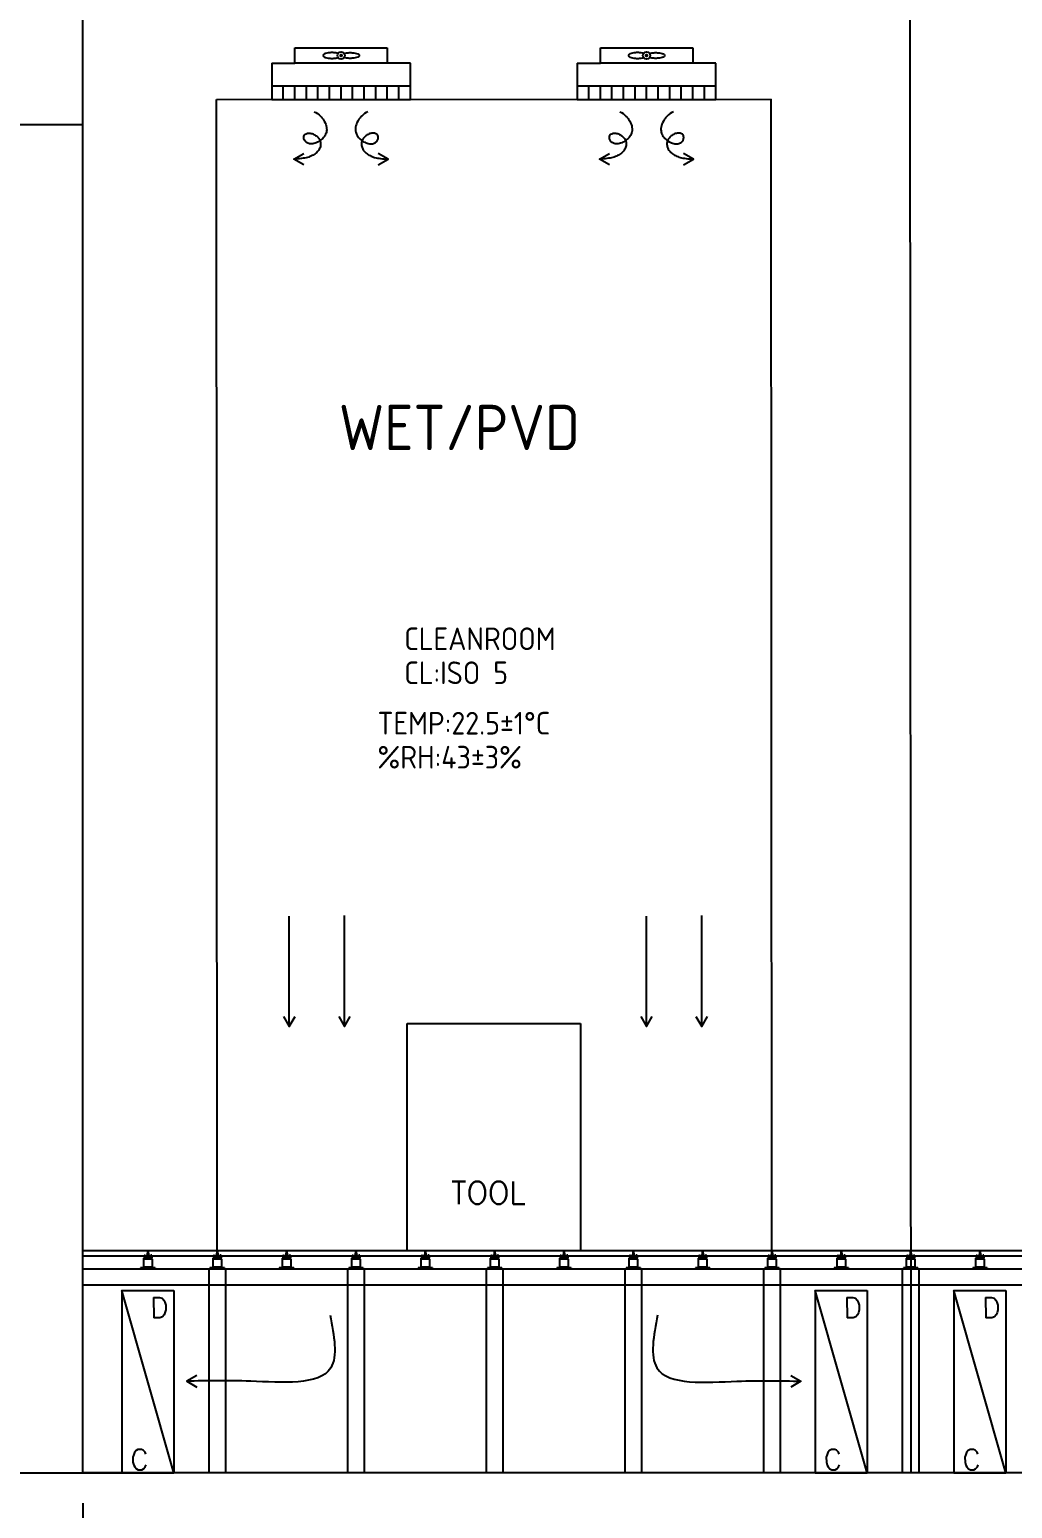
# Model space of a CAD drawing. Header units: millimetres. Extents: x -4 to 727, y 2288 to 2890.
# Drawn here: x 132 to 229.6, y 2411.8 to 2558.6 of the extents above; entities that cross this region are included whole.
import ezdxf
from ezdxf.enums import TextEntityAlignment as Align

# ---------------------------------------------------------------- set-up
doc = ezdxf.new("R2010")
doc.units = ezdxf.units.MM
for name, color, linetype in [('A-DETL-01', 1, 'Continuous'), ('M-CEQPM-MAU', 22, 'Continuous'), ('M-EQPM-TXT', 4, 'Continuous'), ('M-HVAC-CMDUCT', 150, 'Continuous'), ('txt', 2, 'Continuous')]:
    doc.layers.add(name, color=color, linetype=linetype)
doc.styles.add('AA-TXT', font='isocp.shx', dxfattribs={"bigfont": 'chineset.shx'})
doc.styles.add('STDTEXT', font='simplex.shx', dxfattribs={"bigfont": 'china.shx'})
doc.dimstyles.new('10-dim', dxfattribs={"dimscale": 10, "dimtxt": 0.25, "dimasz": 0.1, "dimexe": 0.1, "dimexo": 0.1, "dimgap": 0.05, "dimtad": 1, "dimdec": 0, "dimlfac": 100, "dimdsep": 46, "dimtxsty": 'AA-TXT', "dimblk": 'DOT', "dimcen": 2, "dimclrd": 256, "dimclre": 256, "dimclrt": 256, "dimazin": 0, "dimtfac": 1, "dimtdec": 0, "dimtix": 1, "dimtmove": 2, "dimatfit": 3, "dimldrblk": 'CIR', "dimfxl": 1, "dimtvp": 1, "dimtolj": 1, "dimtzin": 0, "dimarcsym": 0})

# ---------------------------------------------------------------- blocks, each defined once
blk = doc.blocks.new('_DOT')
at = {"color": 0, "linetype": 'ByBlock'}
blk.add_line((-0.5, 0), (-1, 0), dxfattribs=at)
at = {"color": 0, "linetype": 'ByBlock', "const_width": 0.5}
blk.add_lwpolyline([(-0.25, 0, 1), (0.25, 0, 1)], format="xyb", close=True, dxfattribs=at)
blk = doc.blocks.new('*D12')
at = {"layer": 'DEFPOINTS', "color": 0, "transparency": 16777216}
for p in [(137.27, 2415.3), (577.45, 2415.3), (577.45, 2404.34)]:
    blk.add_point(p, dxfattribs=at)
at = {"layer": 'txt', "lineweight": -2, "transparency": 16777216}
for p, q in [((137.27, 2412.3), (137.27, 2401.34)), ((577.45, 2412.3), (577.45, 2401.34)), ((140.27, 2404.34), (574.45, 2404.34))]:
    blk.add_line(p, q, dxfattribs=at)
at = {"layer": 'txt', "lineweight": -2, "transparency": 16777216, "xscale": 3, "yscale": 3, "zscale": 3, "rotation": 180}
blk.add_blockref('_DOT', (137.27, 2404.34), dxfattribs=at)
at = {"layer": 'txt', "lineweight": -2, "transparency": 16777216, "xscale": 3, "yscale": 3, "zscale": 3}
blk.add_blockref('_DOT', (577.45, 2404.34), dxfattribs=at)
at = {"layer": 'txt', "transparency": 16777216, "insert": (357.36, 2408.59), "char_height": 7.5, "attachment_point": 5, "style": 'AA-TXT'}
blk.add_mtext('\\A1;{\\fArial|b0|i0|c0|p34;FAB', dxfattribs=at)
blk = doc.blocks.new('CIR')
at = {"color": 0}
blk.add_line((1, 0), (-1, 0), dxfattribs=at)
at = {"color": 3}
blk.add_circle((0, 0), 0.5, dxfattribs=at)
blk = doc.blocks.new('*D13')
at = {"layer": 'DEFPOINTS', "color": 0, "transparency": 16777216}
for p in [(29.58, 2415.3), (137.27, 2415.3), (29.58, 2404.34)]:
    blk.add_point(p, dxfattribs=at)
at = {"layer": 'txt', "lineweight": -2, "transparency": 16777216}
for p, q in [((29.58, 2412.3), (29.58, 2401.34)), ((137.27, 2412.3), (137.27, 2401.34)), ((134.27, 2404.34), (32.58, 2404.34))]:
    blk.add_line(p, q, dxfattribs=at)
at = {"layer": 'txt', "lineweight": -2, "transparency": 16777216, "xscale": 3, "yscale": 3, "zscale": 3, "rotation": 180}
blk.add_blockref('_DOT', (29.58, 2404.34), dxfattribs=at)
at = {"layer": 'txt', "lineweight": -2, "transparency": 16777216, "xscale": 3, "yscale": 3, "zscale": 3}
blk.add_blockref('_DOT', (137.27, 2404.34), dxfattribs=at)
at = {"layer": 'txt', "transparency": 16777216, "insert": (83.42, 2408.73), "char_height": 7.5, "attachment_point": 5, "style": 'AA-TXT'}
blk.add_mtext('\\A1;{\\fArial|b0|i0|c0|p34;SUPPORT}', dxfattribs=at)

msp = doc.modelspace()

# ---------------------------------------------------------------- linework, layer by layer
at = {"layer": 'A-DETL-01', "linetype": 'Continuous'}
for p, q in [((29.584, 2549.146), (137.266, 2549.146)), ((29.584, 2415.304), (145.04, 2415.304))]:
    msp.add_line(p, q, dxfattribs=at)
msp.add_lwpolyline([(577.451, 2858.821), (577.451, 2415.304), (137.266, 2415.304), (137.266, 2858.821)], close=True, dxfattribs=at)
at = {"layer": 'M-CEQPM-MAU'}
for p, q in [((219.347, 2606.492), (219.478, 2415.304)), ((169.472, 2437.426), (169.472, 2459.926)), ((169.472, 2459.926), (186.695, 2459.926)), ((186.695, 2459.926), (186.695, 2437.426))]:
    msp.add_line(p, q, dxfattribs=at)
at = {"layer": 'M-CEQPM-MAU', "ltscale": 0.1}
for p, q in [((158.325, 2555.229), (158.325, 2556.759)), ((158.325, 2556.759), (167.505, 2556.759)), ((167.505, 2556.759), (167.505, 2555.229)), ((188.662, 2555.229), (188.662, 2556.759)), ((188.662, 2556.759), (197.842, 2556.759)), ((197.842, 2556.759), (197.842, 2555.229)), ((156.03, 2555.229), (158.325, 2555.229)), ((156.03, 2555.229), (156.03, 2551.629)), ((167.505, 2555.229), (158.325, 2555.229)), ((169.8, 2555.229), (167.505, 2555.229)), ((169.8, 2551.629), (169.8, 2555.229)), ((186.367, 2555.229), (188.662, 2555.229)), ((186.367, 2555.229), (186.367, 2551.629)), ((197.842, 2555.229), (188.662, 2555.229)), ((200.137, 2555.229), (197.842, 2555.229)), ((200.137, 2551.629), (200.137, 2555.229)), ((156.03, 2552.979), (169.8, 2552.979)), ((157.177, 2551.629), (157.177, 2552.979)), ((158.325, 2551.629), (158.325, 2552.979)), ((159.472, 2551.629), (159.472, 2552.979)), ((160.62, 2551.629), (160.62, 2552.979)), ((161.767, 2551.629), (161.767, 2552.979)), ((162.915, 2551.629), (162.915, 2552.979)), ((164.062, 2551.629), (164.062, 2552.979)), ((165.21, 2551.629), (165.21, 2552.979)), ((166.357, 2551.629), (166.357, 2552.979)), ((167.505, 2551.629), (167.505, 2552.979)), ((168.652, 2551.629), (168.652, 2552.979)), ((186.367, 2552.979), (200.137, 2552.979)), ((187.514, 2551.629), (187.514, 2552.979)), ((188.662, 2551.629), (188.662, 2552.979)), ((189.809, 2551.629), (189.809, 2552.979)), ((190.957, 2551.629), (190.957, 2552.979)), ((192.104, 2551.629), (192.104, 2552.979)), ((193.252, 2551.629), (193.252, 2552.979)), ((194.399, 2551.629), (194.399, 2552.979)), ((195.547, 2551.629), (195.547, 2552.979)), ((196.694, 2551.629), (196.694, 2552.979)), ((197.842, 2551.629), (197.842, 2552.979)), ((198.989, 2551.629), (198.989, 2552.979)), ((150.543, 2551.628), (205.623, 2551.665)), ((150.62, 2437.444), (150.543, 2551.628)), ((156.03, 2551.629), (169.8, 2551.629)), ((186.367, 2551.629), (200.137, 2551.629)), ((205.7, 2437.444), (205.623, 2551.665)), ((137.266, 2437.38), (577.451, 2437.459)), ((577.451, 2436.886), (137.266, 2436.807)), ((144.131, 2436.635), (143.338, 2436.635)), ((143.338, 2436.513), (143.338, 2436.635)), ((143.36, 2436.929), (143.434, 2436.929)), ((143.36, 2436.929), (143.36, 2436.635)), ((143.434, 2436.929), (143.434, 2436.869)), ((143.688, 2436.869), (143.434, 2436.869)), ((143.735, 2437.444), (143.643, 2436.869)), ((143.691, 2436.929), (143.677, 2436.635)), ((143.778, 2436.929), (143.691, 2436.929)), ((143.735, 2437.444), (143.827, 2436.869)), ((143.778, 2436.929), (143.793, 2436.635)), ((144.036, 2436.869), (143.781, 2436.869)), ((144.036, 2436.929), (144.036, 2436.869)), ((144.109, 2436.929), (144.036, 2436.929)), ((144.109, 2436.929), (144.109, 2436.635)), ((144.131, 2436.513), (144.131, 2436.635)), ((151.016, 2436.635), (150.223, 2436.635)), ((150.223, 2436.513), (150.223, 2436.635)), ((150.245, 2436.929), (150.319, 2436.929)), ((150.245, 2436.929), (150.245, 2436.635)), ((150.319, 2436.929), (150.319, 2436.869)), ((150.573, 2436.869), (150.319, 2436.869)), ((150.62, 2437.444), (150.528, 2436.869)), ((150.576, 2436.929), (150.562, 2436.635)), ((150.663, 2436.929), (150.576, 2436.929)), ((150.62, 2437.444), (150.712, 2436.869)), ((150.663, 2436.929), (150.678, 2436.635)), ((150.921, 2436.869), (150.666, 2436.869)), ((150.921, 2436.929), (150.921, 2436.869)), ((150.994, 2436.929), (150.921, 2436.929)), ((150.994, 2436.929), (150.994, 2436.635)), ((151.016, 2436.513), (151.016, 2436.635)), ((157.901, 2436.635), (157.108, 2436.635)), ((157.108, 2436.513), (157.108, 2436.635)), ((157.13, 2436.929), (157.204, 2436.929)), ((157.13, 2436.929), (157.13, 2436.635)), ((157.204, 2436.929), (157.204, 2436.869)), ((157.458, 2436.869), (157.204, 2436.869)), ((157.505, 2437.444), (157.413, 2436.869)), ((157.461, 2436.929), (157.447, 2436.635)), ((157.548, 2436.929), (157.461, 2436.929)), ((157.505, 2437.444), (157.597, 2436.869)), ((157.548, 2436.929), (157.563, 2436.635)), ((157.806, 2436.869), (157.551, 2436.869)), ((157.806, 2436.929), (157.806, 2436.869)), ((157.879, 2436.929), (157.806, 2436.929)), ((157.879, 2436.929), (157.879, 2436.635)), ((157.901, 2436.513), (157.901, 2436.635)), ((164.786, 2436.635), (163.993, 2436.635)), ((163.993, 2436.513), (163.993, 2436.635)), ((164.015, 2436.929), (164.089, 2436.929)), ((164.015, 2436.929), (164.015, 2436.635)), ((164.089, 2436.929), (164.089, 2436.869)), ((164.343, 2436.869), (164.089, 2436.869)), ((164.39, 2437.444), (164.298, 2436.869)), ((164.346, 2436.929), (164.332, 2436.635)), ((164.433, 2436.929), (164.346, 2436.929)), ((164.39, 2437.444), (164.482, 2436.869)), ((164.433, 2436.929), (164.448, 2436.635)), ((164.691, 2436.869), (164.436, 2436.869)), ((164.691, 2436.929), (164.691, 2436.869)), ((164.764, 2436.929), (164.691, 2436.929)), ((164.764, 2436.929), (164.764, 2436.635)), ((164.786, 2436.513), (164.786, 2436.635)), ((171.671, 2436.635), (170.878, 2436.635)), ((170.878, 2436.513), (170.878, 2436.635)), ((170.9, 2436.929), (170.974, 2436.929)), ((170.9, 2436.929), (170.9, 2436.635)), ((170.974, 2436.929), (170.974, 2436.869)), ((171.228, 2436.869), (170.974, 2436.869)), ((171.275, 2437.444), (171.183, 2436.869)), ((171.231, 2436.929), (171.217, 2436.635)), ((171.318, 2436.929), (171.231, 2436.929)), ((171.275, 2437.444), (171.367, 2436.869)), ((171.318, 2436.929), (171.333, 2436.635)), ((171.576, 2436.869), (171.321, 2436.869)), ((171.576, 2436.929), (171.576, 2436.869)), ((171.649, 2436.929), (171.576, 2436.929)), ((171.649, 2436.929), (171.649, 2436.635)), ((171.671, 2436.513), (171.671, 2436.635)), ((178.556, 2436.635), (177.763, 2436.635)), ((177.763, 2436.513), (177.763, 2436.635)), ((177.785, 2436.929), (177.859, 2436.929)), ((177.785, 2436.929), (177.785, 2436.635)), ((177.859, 2436.929), (177.859, 2436.869)), ((178.113, 2436.869), (177.859, 2436.869)), ((178.16, 2437.444), (178.068, 2436.869)), ((178.116, 2436.929), (178.102, 2436.635)), ((178.203, 2436.929), (178.116, 2436.929)), ((178.16, 2437.444), (178.252, 2436.869)), ((178.203, 2436.929), (178.218, 2436.635)), ((178.461, 2436.869), (178.206, 2436.869)), ((178.461, 2436.929), (178.461, 2436.869)), ((178.534, 2436.929), (178.461, 2436.929)), ((178.534, 2436.929), (178.534, 2436.635)), ((178.556, 2436.513), (178.556, 2436.635)), ((185.441, 2436.635), (184.648, 2436.635)), ((184.648, 2436.513), (184.648, 2436.635)), ((184.67, 2436.929), (184.744, 2436.929)), ((184.67, 2436.929), (184.67, 2436.635)), ((184.744, 2436.929), (184.744, 2436.869)), ((184.998, 2436.869), (184.744, 2436.869)), ((185.045, 2437.444), (184.953, 2436.869)), ((185.001, 2436.929), (184.987, 2436.635)), ((185.088, 2436.929), (185.001, 2436.929)), ((185.045, 2437.444), (185.137, 2436.869)), ((185.088, 2436.929), (185.103, 2436.635)), ((185.346, 2436.869), (185.091, 2436.869)), ((185.346, 2436.929), (185.346, 2436.869)), ((185.419, 2436.929), (185.346, 2436.929)), ((185.419, 2436.929), (185.419, 2436.635)), ((185.441, 2436.513), (185.441, 2436.635)), ((192.326, 2436.635), (191.533, 2436.635)), ((191.533, 2436.513), (191.533, 2436.635)), ((191.555, 2436.929), (191.629, 2436.929)), ((191.555, 2436.929), (191.555, 2436.635)), ((191.629, 2436.929), (191.629, 2436.869)), ((191.883, 2436.869), (191.629, 2436.869)), ((191.93, 2437.444), (191.838, 2436.869)), ((191.886, 2436.929), (191.872, 2436.635)), ((191.973, 2436.929), (191.886, 2436.929)), ((191.93, 2437.444), (192.022, 2436.869)), ((191.973, 2436.929), (191.988, 2436.635)), ((192.231, 2436.869), (191.976, 2436.869)), ((192.231, 2436.929), (192.231, 2436.869)), ((192.304, 2436.929), (192.231, 2436.929)), ((192.304, 2436.929), (192.304, 2436.635)), ((192.326, 2436.513), (192.326, 2436.635)), ((199.211, 2436.635), (198.418, 2436.635)), ((198.418, 2436.513), (198.418, 2436.635)), ((198.44, 2436.929), (198.514, 2436.929)), ((198.44, 2436.929), (198.44, 2436.635)), ((198.514, 2436.929), (198.514, 2436.869)), ((198.768, 2436.869), (198.514, 2436.869)), ((198.815, 2437.444), (198.723, 2436.869)), ((198.771, 2436.929), (198.757, 2436.635)), ((198.858, 2436.929), (198.771, 2436.929)), ((198.815, 2437.444), (198.907, 2436.869)), ((198.858, 2436.929), (198.873, 2436.635)), ((199.116, 2436.869), (198.861, 2436.869)), ((199.116, 2436.929), (199.116, 2436.869)), ((199.189, 2436.929), (199.116, 2436.929)), ((199.189, 2436.929), (199.189, 2436.635)), ((199.211, 2436.513), (199.211, 2436.635)), ((206.096, 2436.635), (205.303, 2436.635)), ((205.303, 2436.513), (205.303, 2436.635)), ((205.325, 2436.929), (205.399, 2436.929)), ((205.325, 2436.929), (205.325, 2436.635)), ((205.399, 2436.929), (205.399, 2436.869)), ((205.653, 2436.869), (205.399, 2436.869)), ((205.7, 2437.444), (205.608, 2436.869)), ((205.656, 2436.929), (205.642, 2436.635)), ((205.743, 2436.929), (205.656, 2436.929)), ((205.7, 2437.444), (205.792, 2436.869)), ((205.743, 2436.929), (205.758, 2436.635)), ((206.001, 2436.869), (205.746, 2436.869)), ((206.001, 2436.929), (206.001, 2436.869)), ((206.074, 2436.929), (206.001, 2436.929)), ((206.074, 2436.929), (206.074, 2436.635)), ((206.096, 2436.513), (206.096, 2436.635)), ((212.981, 2436.635), (212.188, 2436.635)), ((212.188, 2436.513), (212.188, 2436.635)), ((212.21, 2436.929), (212.284, 2436.929)), ((212.21, 2436.929), (212.21, 2436.635)), ((212.284, 2436.929), (212.284, 2436.869)), ((212.538, 2436.869), (212.284, 2436.869)), ((212.585, 2437.444), (212.493, 2436.869)), ((212.541, 2436.929), (212.527, 2436.635)), ((212.628, 2436.929), (212.541, 2436.929)), ((212.585, 2437.444), (212.677, 2436.869)), ((212.628, 2436.929), (212.643, 2436.635)), ((212.886, 2436.869), (212.631, 2436.869)), ((212.886, 2436.929), (212.886, 2436.869)), ((212.959, 2436.929), (212.886, 2436.929)), ((212.959, 2436.929), (212.959, 2436.635)), ((212.981, 2436.513), (212.981, 2436.635)), ((219.866, 2436.635), (219.073, 2436.635)), ((219.073, 2436.513), (219.073, 2436.635)), ((219.095, 2436.929), (219.169, 2436.929)), ((219.095, 2436.929), (219.095, 2436.635)), ((219.169, 2436.929), (219.169, 2436.869)), ((219.423, 2436.869), (219.169, 2436.869)), ((219.47, 2437.444), (219.378, 2436.869)), ((219.426, 2436.929), (219.412, 2436.635)), ((219.513, 2436.929), (219.426, 2436.929)), ((219.47, 2437.444), (219.562, 2436.869)), ((219.513, 2436.929), (219.528, 2436.635)), ((219.771, 2436.869), (219.516, 2436.869)), ((219.771, 2436.929), (219.771, 2436.869)), ((219.844, 2436.929), (219.771, 2436.929)), ((219.844, 2436.929), (219.844, 2436.635)), ((219.866, 2436.513), (219.866, 2436.635)), ((226.751, 2436.635), (225.958, 2436.635)), ((225.958, 2436.513), (225.958, 2436.635)), ((226.751, 2436.635), (225.958, 2436.635)), ((225.958, 2436.513), (225.958, 2436.635)), ((225.98, 2436.929), (226.054, 2436.929)), ((225.98, 2436.929), (225.98, 2436.635)), ((225.98, 2436.929), (226.054, 2436.929)), ((225.98, 2436.929), (225.98, 2436.635)), ((226.054, 2436.929), (226.054, 2436.869)), ((226.054, 2436.929), (226.054, 2436.869)), ((226.308, 2436.869), (226.054, 2436.869)), ((226.308, 2436.869), (226.054, 2436.869)), ((226.355, 2437.444), (226.263, 2436.869)), ((226.355, 2437.444), (226.263, 2436.869)), ((226.311, 2436.929), (226.297, 2436.635)), ((226.311, 2436.929), (226.297, 2436.635)), ((226.398, 2436.929), (226.311, 2436.929)), ((226.398, 2436.929), (226.311, 2436.929)), ((226.355, 2437.444), (226.447, 2436.869)), ((226.355, 2437.444), (226.447, 2436.869)), ((226.398, 2436.929), (226.413, 2436.635)), ((226.398, 2436.929), (226.413, 2436.635)), ((226.656, 2436.869), (226.401, 2436.869)), ((226.656, 2436.869), (226.401, 2436.869)), ((226.656, 2436.929), (226.656, 2436.869)), ((226.729, 2436.929), (226.656, 2436.929)), ((226.656, 2436.929), (226.656, 2436.869)), ((226.729, 2436.929), (226.656, 2436.929)), ((226.729, 2436.929), (226.729, 2436.635)), ((226.729, 2436.929), (226.729, 2436.635)), ((226.751, 2436.513), (226.751, 2436.635)), ((226.751, 2436.513), (226.751, 2436.635)), ((144.455, 2435.678), (143.015, 2435.678)), ((143.015, 2435.678), (143.015, 2435.561)), ((144.455, 2435.561), (143.015, 2435.561)), ((143.303, 2436.513), (143.303, 2435.752)), ((144.167, 2436.513), (143.303, 2436.513)), ((143.303, 2435.752), (144.167, 2435.752)), ((143.35, 2435.752), (143.35, 2435.682)), ((144.12, 2435.752), (144.12, 2435.678)), ((144.167, 2436.513), (144.167, 2435.752)), ((144.455, 2435.678), (144.455, 2435.561)), ((151.34, 2435.678), (149.9, 2435.678)), ((149.9, 2435.678), (149.9, 2435.561)), ((151.34, 2435.561), (149.9, 2435.561)), ((150.188, 2436.513), (150.188, 2435.752)), ((151.052, 2436.513), (150.188, 2436.513)), ((150.188, 2435.752), (151.052, 2435.752)), ((150.235, 2435.752), (150.235, 2435.682)), ((151.005, 2435.752), (151.005, 2435.678)), ((151.052, 2436.513), (151.052, 2435.752)), ((151.34, 2435.678), (151.34, 2435.561)), ((158.225, 2435.678), (156.785, 2435.678)), ((156.785, 2435.678), (156.785, 2435.561)), ((158.225, 2435.561), (156.785, 2435.561)), ((157.073, 2436.513), (157.073, 2435.752)), ((157.937, 2436.513), (157.073, 2436.513)), ((157.073, 2435.752), (157.937, 2435.752)), ((157.12, 2435.752), (157.12, 2435.682)), ((157.89, 2435.752), (157.89, 2435.678)), ((157.937, 2436.513), (157.937, 2435.752)), ((158.225, 2435.678), (158.225, 2435.561)), ((165.11, 2435.678), (163.67, 2435.678)), ((163.67, 2435.678), (163.67, 2435.561)), ((165.11, 2435.561), (163.67, 2435.561)), ((163.958, 2436.513), (163.958, 2435.752)), ((164.822, 2436.513), (163.958, 2436.513)), ((163.958, 2435.752), (164.822, 2435.752)), ((164.005, 2435.752), (164.005, 2435.682)), ((164.775, 2435.752), (164.775, 2435.678)), ((164.822, 2436.513), (164.822, 2435.752)), ((165.11, 2435.678), (165.11, 2435.561)), ((171.995, 2435.678), (170.555, 2435.678)), ((170.555, 2435.678), (170.555, 2435.561)), ((171.995, 2435.561), (170.555, 2435.561)), ((170.843, 2436.513), (170.843, 2435.752)), ((171.707, 2436.513), (170.843, 2436.513)), ((170.843, 2435.752), (171.707, 2435.752)), ((170.89, 2435.752), (170.89, 2435.682)), ((171.66, 2435.752), (171.66, 2435.678)), ((171.707, 2436.513), (171.707, 2435.752)), ((171.995, 2435.678), (171.995, 2435.561)), ((178.88, 2435.678), (177.44, 2435.678)), ((177.44, 2435.678), (177.44, 2435.561)), ((178.88, 2435.561), (177.44, 2435.561)), ((177.728, 2436.513), (177.728, 2435.752)), ((178.592, 2436.513), (177.728, 2436.513)), ((177.728, 2435.752), (178.592, 2435.752)), ((177.775, 2435.752), (177.775, 2435.682)), ((178.545, 2435.752), (178.545, 2435.678)), ((178.592, 2436.513), (178.592, 2435.752)), ((178.88, 2435.678), (178.88, 2435.561)), ((185.765, 2435.678), (184.325, 2435.678)), ((184.325, 2435.678), (184.325, 2435.561)), ((185.765, 2435.561), (184.325, 2435.561)), ((184.613, 2436.513), (184.613, 2435.752)), ((185.477, 2436.513), (184.613, 2436.513)), ((184.613, 2435.752), (185.477, 2435.752)), ((184.66, 2435.752), (184.66, 2435.682)), ((185.43, 2435.752), (185.43, 2435.678)), ((185.477, 2436.513), (185.477, 2435.752)), ((185.765, 2435.678), (185.765, 2435.561)), ((192.65, 2435.678), (191.21, 2435.678)), ((191.21, 2435.678), (191.21, 2435.561)), ((192.65, 2435.561), (191.21, 2435.561)), ((191.498, 2436.513), (191.498, 2435.752)), ((192.362, 2436.513), (191.498, 2436.513)), ((191.498, 2435.752), (192.362, 2435.752)), ((191.545, 2435.752), (191.545, 2435.682)), ((192.315, 2435.752), (192.315, 2435.678)), ((192.362, 2436.513), (192.362, 2435.752)), ((192.65, 2435.678), (192.65, 2435.561)), ((199.535, 2435.678), (198.095, 2435.678)), ((198.095, 2435.678), (198.095, 2435.561)), ((199.535, 2435.561), (198.095, 2435.561)), ((198.383, 2436.513), (198.383, 2435.752)), ((199.247, 2436.513), (198.383, 2436.513)), ((198.383, 2435.752), (199.247, 2435.752)), ((198.43, 2435.752), (198.43, 2435.682)), ((199.2, 2435.752), (199.2, 2435.678)), ((199.247, 2436.513), (199.247, 2435.752)), ((199.535, 2435.678), (199.535, 2435.561)), ((206.42, 2435.678), (204.98, 2435.678)), ((204.98, 2435.678), (204.98, 2435.561)), ((206.42, 2435.561), (204.98, 2435.561)), ((205.268, 2436.513), (205.268, 2435.752)), ((206.132, 2436.513), (205.268, 2436.513)), ((205.268, 2435.752), (206.132, 2435.752)), ((205.315, 2435.752), (205.315, 2435.682)), ((206.085, 2435.752), (206.085, 2435.678)), ((206.132, 2436.513), (206.132, 2435.752)), ((206.42, 2435.678), (206.42, 2435.561)), ((213.305, 2435.678), (211.865, 2435.678)), ((211.865, 2435.678), (211.865, 2435.561)), ((213.305, 2435.561), (211.865, 2435.561)), ((212.153, 2436.513), (212.153, 2435.752)), ((213.017, 2436.513), (212.153, 2436.513)), ((212.153, 2435.752), (213.017, 2435.752)), ((212.2, 2435.752), (212.2, 2435.682)), ((212.97, 2435.752), (212.97, 2435.678)), ((213.017, 2436.513), (213.017, 2435.752)), ((213.305, 2435.678), (213.305, 2435.561)), ((220.19, 2435.678), (218.75, 2435.678)), ((218.75, 2435.678), (218.75, 2435.561)), ((220.19, 2435.561), (218.75, 2435.561)), ((219.038, 2436.513), (219.038, 2435.752)), ((219.902, 2436.513), (219.038, 2436.513)), ((219.038, 2435.752), (219.902, 2435.752)), ((219.085, 2435.752), (219.085, 2435.682)), ((219.855, 2435.752), (219.855, 2435.678)), ((219.902, 2436.513), (219.902, 2435.752)), ((220.19, 2435.678), (220.19, 2435.561)), ((227.075, 2435.678), (225.635, 2435.678)), ((225.635, 2435.678), (225.635, 2435.561)), ((227.075, 2435.678), (225.635, 2435.678)), ((225.635, 2435.678), (225.635, 2435.561)), ((227.075, 2435.561), (225.635, 2435.561)), ((227.075, 2435.561), (225.635, 2435.561)), ((225.923, 2436.513), (225.923, 2435.752)), ((226.787, 2436.513), (225.923, 2436.513)), ((225.923, 2436.513), (225.923, 2435.752)), ((226.787, 2436.513), (225.923, 2436.513)), ((225.923, 2435.752), (226.787, 2435.752)), ((225.923, 2435.752), (226.787, 2435.752)), ((225.97, 2435.752), (225.97, 2435.682)), ((225.97, 2435.752), (225.97, 2435.682)), ((226.74, 2435.752), (226.74, 2435.678)), ((226.74, 2435.752), (226.74, 2435.678)), ((226.787, 2436.513), (226.787, 2435.752)), ((226.787, 2436.513), (226.787, 2435.752)), ((227.075, 2435.678), (227.075, 2435.561)), ((227.075, 2435.678), (227.075, 2435.561))]:
    msp.add_line(p, q, dxfattribs=at)
at = {"layer": 'M-CEQPM-MAU', "color": 4}
for p, q in [((141.152, 2433.408), (141.152, 2415.304)), ((210.002, 2433.408), (210.002, 2415.304)), ((223.772, 2433.408), (223.772, 2415.304)), ((141.152, 2415.304), (146.318, 2415.304)), ((210.002, 2415.304), (215.168, 2415.304)), ((223.772, 2415.304), (228.938, 2415.304))]:
    msp.add_line(p, q, dxfattribs=at)
at = {"layer": 'M-CEQPM-MAU', "ltscale": 0.1}
for points in [[(162.622, 2556.204, 0.0396595), (162.381, 2556.255, 0.0326137), (162.013, 2556.279, 0.0326137), (161.645, 2556.255, 0.0440874), (161.378, 2556.196, 0.0867213), (161.158, 2556.081, 0.233651), (161.115, 2555.994, 0.233651), (161.158, 2555.908, 0.0867213), (161.378, 2555.793, 0.0440874), (161.645, 2555.734, 0.0326137), (162.013, 2555.71, 0.0326137), (162.381, 2555.734, 0.0396595), (162.622, 2555.785)], [(163.208, 2556.204, -0.0396595), (163.448, 2556.255, -0.0326137), (163.817, 2556.279, -0.0326137), (164.185, 2556.255, -0.0440874), (164.452, 2556.196, -0.0867213), (164.672, 2556.081, -0.233651), (164.715, 2555.994, -0.233651), (164.672, 2555.908, -0.0867213), (164.452, 2555.793, -0.0440874), (164.185, 2555.734, -0.0326137), (163.817, 2555.71, -0.0326137), (163.448, 2555.734, -0.0396595), (163.208, 2555.785)], [(192.959, 2556.204, 0.0396595), (192.718, 2556.255, 0.0326137), (192.35, 2556.279, 0.0326137), (191.981, 2556.255, 0.0440874), (191.715, 2556.196, 0.0867213), (191.494, 2556.081, 0.233651), (191.452, 2555.994, 0.233651), (191.494, 2555.908, 0.0867213), (191.715, 2555.793, 0.0440874), (191.981, 2555.734, 0.0326137), (192.35, 2555.71, 0.0326137), (192.718, 2555.734, 0.0396595), (192.959, 2555.785)], [(193.545, 2556.204, -0.0396595), (193.785, 2556.255, -0.0326137), (194.154, 2556.279, -0.0326137), (194.522, 2556.255, -0.0440874), (194.789, 2556.196, -0.0867213), (195.009, 2556.081, -0.233651), (195.052, 2555.994, -0.233651), (195.009, 2555.908, -0.0867213), (194.789, 2555.793, -0.0440874), (194.522, 2555.734, -0.0326137), (194.154, 2555.71, -0.0326137), (193.785, 2555.734, -0.0396595), (193.545, 2555.785)]]:
    msp.add_lwpolyline(points, format="xyb", dxfattribs=at)
at = {"layer": 'M-CEQPM-MAU', "ltscale": 0.1, "const_width": 0.18}
for points in [[(163.005, 2555.994, -1), (162.825, 2555.994, -1)], [(193.342, 2555.994, -1), (193.162, 2555.994, -1)]]:
    msp.add_lwpolyline(points, format="xyb", close=True, dxfattribs=at)
at = {"layer": 'M-CEQPM-MAU', "ltscale": 0.1}
msp.add_lwpolyline([(577.451, 2433.941), (137.266, 2433.941), (137.266, 2435.561), (577.451, 2435.561)], dxfattribs=at)
for points in [[(149.81, 2415.304), (149.81, 2435.561), (151.43, 2435.561), (151.43, 2415.304)], [(163.58, 2415.304), (163.58, 2435.561), (165.2, 2435.561), (165.2, 2415.304)], [(177.35, 2415.304), (177.35, 2435.561), (178.97, 2435.561), (178.97, 2415.304)], [(191.12, 2415.304), (191.12, 2435.561), (192.74, 2435.561), (192.74, 2415.304)], [(204.89, 2415.304), (204.89, 2435.561), (206.51, 2435.561), (206.51, 2415.304)], [(218.66, 2415.304), (218.66, 2435.561), (220.28, 2435.561), (220.28, 2415.304)]]:
    msp.add_lwpolyline(points, close=True, dxfattribs=at)
at = {"layer": 'M-CEQPM-MAU', "color": 4}
for points in [[(146.318, 2433.408), (146.318, 2415.304), (141.152, 2433.408)], [(215.168, 2433.408), (215.168, 2415.304), (210.002, 2433.408)], [(228.938, 2433.408), (228.938, 2415.304), (223.772, 2433.408)]]:
    msp.add_lwpolyline(points, close=True, dxfattribs=at)
at = {"layer": 'M-CEQPM-MAU', "ltscale": 0.1}
for centre in [(162.915, 2555.994), (193.252, 2555.994)]:
    msp.add_circle(centre, 0.36, dxfattribs=at)
at = {"layer": 'M-HVAC-CMDUCT'}
for p, q in [((157.776, 2459.624), (157.776, 2470.575)), ((163.253, 2459.624), (163.253, 2470.631)), ((193.245, 2459.624), (193.245, 2470.575)), ((198.723, 2459.624), (198.723, 2470.631))]:
    msp.add_line(p, q, dxfattribs=at)
at = {"layer": 'M-HVAC-CMDUCT', "ltscale": 0.1}
for points in [[(160.246, 2550.394, -0.140241), (160.857, 2549.988, -0.0382317), (161.072, 2549.757), (161.133, 2549.67), (161.24, 2549.487), (161.329, 2549.322), (161.392, 2549.167), (161.436, 2549.021), (161.466, 2548.883), (161.482, 2548.752), (161.486, 2548.627), (161.477, 2548.507), (161.456, 2548.392), (161.423, 2548.281), (161.378, 2548.174), (161.322, 2548.068), (161.255, 2547.965), (161.177, 2547.864), (161.091, 2547.767), (160.997, 2547.675), (160.896, 2547.589), (160.79, 2547.511), (160.679, 2547.441), (160.565, 2547.38), (160.449, 2547.33), (160.332, 2547.29), (160.216, 2547.261), (160.103, 2547.241), (159.994, 2547.232), (159.89, 2547.232), (159.793, 2547.242), (159.705, 2547.26), (159.627, 2547.288), (159.558, 2547.324), (159.492, 2547.364, -0.2820106), (159.224, 2547.886, -0.2221525), (159.345, 2548.171, -0.123311), (159.581, 2548.272), (159.668, 2548.28), (159.761, 2548.282), (159.855, 2548.276), (159.95, 2548.262), (160.043, 2548.238), (160.133, 2548.206), (160.22, 2548.167), (160.304, 2548.121), (160.383, 2548.07), (160.458, 2548.014), (160.529, 2547.955), (160.593, 2547.892), (160.652, 2547.827), (160.705, 2547.759), (160.752, 2547.69), (160.792, 2547.618), (160.825, 2547.544), (160.852, 2547.467), (160.872, 2547.388), (160.884, 2547.306), (160.889, 2547.222), (160.886, 2547.135), (160.875, 2547.047), (160.857, 2546.959), (160.83, 2546.871), (160.796, 2546.783), (160.753, 2546.697), (160.702, 2546.612), (160.642, 2546.53), (160.574, 2546.451), (160.499, 2546.376), (160.418, 2546.304), (160.33, 2546.235), (160.236, 2546.171), (160.138, 2546.11), (160.036, 2546.055), (159.929, 2546.004), (159.817, 2545.957), (159.7, 2545.916), (159.575, 2545.878), (159.441, 2545.845), (159.299, 2545.815), (159.145, 2545.79), (158.979, 2545.767), (158.802, 2545.749), (158.616, 2545.733), (158.426, 2545.719), (158.237, 2545.707)], [(165.579, 2550.394, 0.140241), (164.968, 2549.988, 0.0382317), (164.753, 2549.757), (164.692, 2549.67), (164.585, 2549.487), (164.496, 2549.322), (164.433, 2549.167), (164.389, 2549.021), (164.36, 2548.883), (164.343, 2548.752), (164.339, 2548.627), (164.348, 2548.507), (164.369, 2548.392), (164.402, 2548.281), (164.447, 2548.174), (164.503, 2548.068), (164.57, 2547.965), (164.648, 2547.864), (164.734, 2547.767), (164.828, 2547.675), (164.929, 2547.589), (165.035, 2547.511), (165.146, 2547.441), (165.26, 2547.38), (165.376, 2547.33), (165.493, 2547.29), (165.609, 2547.261), (165.722, 2547.241), (165.831, 2547.232), (165.935, 2547.232), (166.032, 2547.242), (166.12, 2547.26), (166.198, 2547.288), (166.267, 2547.324), (166.333, 2547.364, 0.2820106), (166.602, 2547.886, 0.2221525), (166.48, 2548.171, 0.123311), (166.245, 2548.272), (166.157, 2548.28), (166.065, 2548.282), (165.97, 2548.276), (165.875, 2548.262), (165.782, 2548.238), (165.692, 2548.206), (165.605, 2548.167), (165.521, 2548.121), (165.442, 2548.07), (165.367, 2548.014), (165.297, 2547.955), (165.232, 2547.892), (165.173, 2547.827), (165.12, 2547.759), (165.073, 2547.69), (165.033, 2547.618), (165, 2547.544), (164.973, 2547.467), (164.954, 2547.388), (164.941, 2547.306), (164.937, 2547.222), (164.94, 2547.135), (164.95, 2547.047), (164.969, 2546.959), (164.995, 2546.871), (165.03, 2546.783), (165.072, 2546.697), (165.124, 2546.612), (165.183, 2546.53), (165.251, 2546.451), (165.326, 2546.376), (165.408, 2546.304), (165.495, 2546.235), (165.589, 2546.171), (165.687, 2546.11), (165.79, 2546.055), (165.896, 2546.004), (166.008, 2545.957), (166.126, 2545.916), (166.251, 2545.878), (166.384, 2545.845), (166.527, 2545.815), (166.68, 2545.79), (166.846, 2545.767), (167.023, 2545.749), (167.209, 2545.733), (167.399, 2545.719), (167.588, 2545.707)], [(190.583, 2550.394, -0.140241), (191.194, 2549.988, -0.0382317), (191.409, 2549.757), (191.47, 2549.67), (191.577, 2549.487), (191.666, 2549.322), (191.729, 2549.167), (191.773, 2549.021), (191.802, 2548.883), (191.819, 2548.752), (191.823, 2548.627), (191.814, 2548.507), (191.793, 2548.392), (191.76, 2548.281), (191.715, 2548.174), (191.659, 2548.068), (191.592, 2547.965), (191.514, 2547.864), (191.428, 2547.767), (191.334, 2547.675), (191.233, 2547.589), (191.126, 2547.511), (191.016, 2547.441), (190.902, 2547.38), (190.786, 2547.33), (190.669, 2547.29), (190.553, 2547.261), (190.44, 2547.241), (190.331, 2547.232), (190.227, 2547.232), (190.13, 2547.242), (190.042, 2547.26), (189.964, 2547.288), (189.895, 2547.324), (189.829, 2547.364, -0.2820106), (189.56, 2547.886, -0.2221525), (189.682, 2548.171, -0.123311), (189.917, 2548.272), (190.005, 2548.28), (190.097, 2548.282), (190.192, 2548.276), (190.287, 2548.262), (190.38, 2548.238), (190.47, 2548.206), (190.557, 2548.167), (190.641, 2548.121), (190.72, 2548.07), (190.795, 2548.014), (190.865, 2547.955), (190.93, 2547.892), (190.989, 2547.827), (191.042, 2547.759), (191.089, 2547.69), (191.129, 2547.618), (191.162, 2547.544), (191.189, 2547.467), (191.208, 2547.388), (191.221, 2547.306), (191.225, 2547.222), (191.222, 2547.135), (191.212, 2547.047), (191.193, 2546.959), (191.167, 2546.871), (191.132, 2546.783), (191.09, 2546.697), (191.038, 2546.612), (190.979, 2546.53), (190.911, 2546.451), (190.836, 2546.376), (190.754, 2546.304), (190.667, 2546.235), (190.573, 2546.171), (190.475, 2546.11), (190.372, 2546.055), (190.266, 2546.004), (190.154, 2545.957), (190.036, 2545.916), (189.911, 2545.878), (189.778, 2545.845), (189.635, 2545.815), (189.482, 2545.79), (189.316, 2545.767), (189.139, 2545.749), (188.953, 2545.733), (188.763, 2545.719), (188.574, 2545.707)], [(195.916, 2550.394, 0.140241), (195.305, 2549.988, 0.0382317), (195.09, 2549.757), (195.029, 2549.67), (194.922, 2549.487), (194.833, 2549.322), (194.77, 2549.167), (194.726, 2549.021), (194.696, 2548.883), (194.68, 2548.752), (194.676, 2548.627), (194.685, 2548.507), (194.706, 2548.392), (194.739, 2548.281), (194.784, 2548.174), (194.84, 2548.068), (194.907, 2547.965), (194.985, 2547.864), (195.071, 2547.767), (195.165, 2547.675), (195.266, 2547.589), (195.372, 2547.511), (195.483, 2547.441), (195.597, 2547.38), (195.713, 2547.33), (195.83, 2547.29), (195.946, 2547.261), (196.059, 2547.241), (196.168, 2547.232), (196.272, 2547.232), (196.369, 2547.242), (196.457, 2547.26), (196.535, 2547.288), (196.604, 2547.324), (196.67, 2547.364, 0.2820106), (196.938, 2547.886, 0.2221525), (196.817, 2548.171, 0.123311), (196.581, 2548.272), (196.494, 2548.28), (196.401, 2548.282), (196.307, 2548.276), (196.212, 2548.262), (196.119, 2548.238), (196.029, 2548.206), (195.942, 2548.167), (195.858, 2548.121), (195.779, 2548.07), (195.704, 2548.014), (195.633, 2547.955), (195.569, 2547.892), (195.51, 2547.827), (195.457, 2547.759), (195.41, 2547.69), (195.37, 2547.618), (195.337, 2547.544), (195.31, 2547.467), (195.29, 2547.388), (195.278, 2547.306), (195.273, 2547.222), (195.276, 2547.135), (195.287, 2547.047), (195.305, 2546.959), (195.332, 2546.871), (195.366, 2546.783), (195.409, 2546.697), (195.46, 2546.612), (195.52, 2546.53), (195.588, 2546.451), (195.663, 2546.376), (195.744, 2546.304), (195.832, 2546.235), (195.926, 2546.171), (196.024, 2546.11), (196.126, 2546.055), (196.233, 2546.004), (196.345, 2545.957), (196.462, 2545.916), (196.587, 2545.878), (196.721, 2545.845), (196.863, 2545.815), (197.017, 2545.79), (197.183, 2545.767), (197.36, 2545.749), (197.546, 2545.733), (197.736, 2545.719), (197.925, 2545.707)]]:
    msp.add_lwpolyline(points, format="xyb", dxfattribs=at)
for points in [[(159.231, 2545.134), (158.237, 2545.707), (159.231, 2546.281)], [(166.595, 2545.134), (167.588, 2545.707), (166.595, 2546.281)], [(189.567, 2545.134), (188.574, 2545.707), (189.567, 2546.281)], [(196.931, 2545.134), (197.925, 2545.707), (196.931, 2546.281)]]:
    msp.add_lwpolyline(points, dxfattribs=at)
at = {"layer": 'M-HVAC-CMDUCT'}
for points in [[(157.202, 2460.618), (157.776, 2459.624), (158.349, 2460.618)], [(162.679, 2460.618), (163.253, 2459.624), (163.827, 2460.618)], [(192.672, 2460.618), (193.245, 2459.624), (193.819, 2460.618)], [(198.149, 2460.618), (198.723, 2459.624), (199.296, 2460.618)], [(148.592, 2424.984), (147.598, 2424.41), (148.592, 2423.836)], [(207.575, 2424.984), (208.568, 2424.41), (207.575, 2423.836)]]:
    msp.add_lwpolyline(points, dxfattribs=at)
for points in [[(161.817, 2430.979), (161.889, 2425.728), (153.952, 2424.41), (147.598, 2424.41)], [(194.35, 2430.979), (194.278, 2425.728), (202.214, 2424.41), (208.568, 2424.41)]]:
    msp.add_spline(points, degree=3, dxfattribs=at)

# ---------------------------------------------------------------- texts
at = {"layer": 'M-CEQPM-MAU', "style": 'STDTEXT'}
msp.add_text('TOOL', height=2.25, dxfattribs=at).set_placement((173.837, 2443.119), align=Align.MIDDLE_LEFT)
at = {"layer": 'M-CEQPM-MAU', "color": 4, "style": 'STDTEXT'}
for s, p in [('D', (144.857, 2431.72)), ('D', (213.707, 2431.72)), ('D', (227.477, 2431.72)), ('C', (142.897, 2416.63)), ('C', (211.747, 2416.63)), ('C', (225.517, 2416.63))]:
    msp.add_text(s, height=2.025, rotation=1, dxfattribs=at).set_placement(p, align=Align.MIDDLE)
at = {"layer": 'M-EQPM-TXT', "color": 3, "style": 'AA-TXT'}
for s, height, p in [('WET/PVD', 4.5, (162.69, 2519.074)), ('CLEANROOM', 2.25, (169.188, 2498.101)), ('CL:ISO 5', 2.25, (169.188, 2494.726)), ('TEMP:22.5%%P1%%DC', 2.25, (166.529, 2489.722, 0)), ('%%%RH:43%%P3%%%', 2.25, (166.529, 2486.347, 0))]:
    msp.add_text(s, height=height, dxfattribs=at).set_placement(p, align=Align.MIDDLE_LEFT)

# ---------------------------------------------------------------- dimensions: what is measured, and where the dimension line sits
at = {"layer": 'txt'}
dim = msp.add_linear_dim(base=(29.584, 2404.345), p1=(137.266, 2415.304), p2=(29.584, 2415.304), angle=180, text='{\\fArial|b0|i0|c0|p34;SUPPORT}', dimstyle='10-dim', override={"dimtxt": 0.75, "dimasz": 0.3, "dimexe": 0.3, "dimexo": 0.3}, dxfattribs=at)
dim.commit()
dim.dimension.update_dxf_attribs({"geometry": '*D13', "text_midpoint": (83.425, 2408.725)})
dim = msp.add_linear_dim(base=(577.451, 2404.345), p1=(137.266, 2415.304), p2=(577.451, 2415.304), text='{\\fArial|b0|i0|c0|p34;FAB', dimstyle='10-dim', override={"dimtxt": 0.75, "dimasz": 0.3, "dimexe": 0.3, "dimexo": 0.3}, dxfattribs=at)
dim.commit()
dim.dimension.update_dxf_attribs({"geometry": '*D12', "text_midpoint": (357.358, 2408.595)})

doc.saveas('drawing.dxf')
